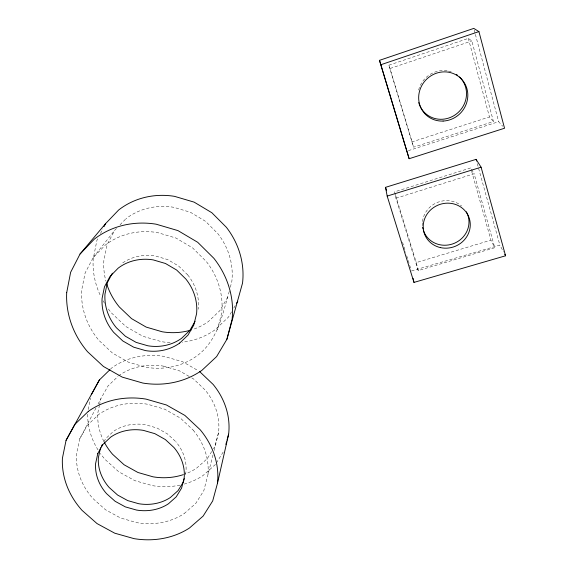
<?xml version="1.0" encoding="UTF-8"?>
<svg xmlns="http://www.w3.org/2000/svg" width="568" height="568" viewBox="0 0 568 568"><rect width="100%" height="100%" fill="white"/><g stroke="black" fill="none" stroke-linecap="round" stroke-linejoin="round"><path stroke-width="0.43" stroke-dasharray="2.84 2.13" d="M88.161 409.5L90.539 398.211M96.035 407.902L79.726 438.879L76.51 453.981A70.482 61.273 17.6 0 0 92.825 498.427L105.485 509.737L120.522 517.988L136.959 522.674A64.454 55.92 17.6 0 0 184.124 513.642M97.852 412.716L99.301 406.077M99.478 405.247L100.927 398.608L107.984 385.999L117.952 376.406M184.117 513.635L195.726 503.475L203.834 490.589L213.078 454.67M214.129 450.445L218.538 432.709A64.688 57.148 18.4 0 0 205.268 390.138L193.539 378.941L189.783 376.783M217.317 330.029L221.662 313.188A75.331 69.147 25.9 0 0 206.283 261.486L192.637 247.939L176.03 238.07L157.655 232.61A69.154 63.609 26.1 0 0 105.463 244.943L93.223 257.517L85.129 272.959L81.671 290.163A75.402 69.395 25.4 0 0 98.946 340.381L112.407 353.019L128.396 362.171L145.877 367.269A68.934 63.318 25.2 0 0 196.173 356.427C217.579 341.354 222.344 314.871 229.28 291.349M185.296 474.514L185.928 472.036A46.938 40.733 18 0 0 175.881 441.755M230.338 287.245L231.829 281.501A68.842 64.007 27.2 0 0 217.963 233.796L205.559 221.343L190.443 212.276L173.694 207.284A63.19 58.859 27.5 0 0 125.947 218.723M218.538 432.709L214.803 446.555L213.476 448.692M97.703 238.844L96.915 240.37L93.188 258.951A80.4 74.962 26.7 0 0 100.841 296.503M100.458 233.519L102.822 228.961M98.072 404.033L100.927 398.608M116.454 228.499L114.672 230.331L107.153 244.602L103.852 260.499A68.898 64.219 26.7 0 0 105.911 281.16M79.726 438.879L87.28 425.382L98.725 414.477A64.624 56.175 18 0 1 147.552 404.231L164.763 409.223L180.347 418.076L193.191 430.125M103.944 441.719L105.634 438.737L113.259 431.531A43.054 37.41 18 0 1 145.585 424.757L156.981 428.016L167.326 433.824L175.888 441.748M227.789 297.099L219.752 310.753L208.321 321.594A63.005 58.618 26.5 0 1 194.277 328.964M231.552 311.839L228.428 317.136L215.109 329.76A73.492 68.373 26.4 0 1 182.2 342.213M233.782 308.048L235.571 305.023M211.708 451.532L207.292 458.646L196.556 468.202A59.221 52.32 18 0 1 184.983 474.06M216.415 462.941L223.799 451.084M93.223 257.517L114.672 230.331M120.011 224.836L125.954 218.73M110.476 369.157L111.711 367.957A69.282 61.33 18.5 0 1 164.202 356.427L182.69 361.773L197.884 370.485M215.492 464.425L202.996 475.551A69.083 61.032 18 0 1 184.309 484.057M388.91 65.192L468.323 38.404L471.838 40.953L493.45 121.531L413.603 147.183L388.91 65.192L413.603 147.183M390.237 68.43L471.838 40.953M411.708 142L489.46 116.944L493.45 121.531M408.378 150.648L498.647 121.68L502.779 126.273M395.96 198.239L474.138 173.758L494.785 247.705L418.218 270.595L395.96 198.239L394.895 193.454M418.218 270.595L416.294 262.586L490.922 240.157L494.785 247.705M411.459 270.993L499.875 245.106L503.539 251.972M163.492 366.133L179.268 370.741L189.03 376.35M187.752 274.94L178.643 266.037L167.624 259.569L155.476 256.012A46.072 42.359 26 0 0 120.927 264.156M471.561 169.385L474.138 173.758M402.556 242.266L405.694 252.405M406.745 255.785L410.671 268.458M395.321 194.391L394.547 191.863L470.709 167.922L471.419 170.471M395.576 195.229L416.294 262.586M471.66 171.323L490.922 240.157M477.283 163.605L499.875 245.106M468.323 38.404L489.46 116.944M474.237 30.111L475.153 33.533M475.38 34.392L498.647 121.68M180.035 485.107A69.083 61.032 18 0 1 152.416 485.647L134.829 480.656L118.747 471.774L105.201 459.562A75.558 66.903 18 0 1 100.401 453.477M98.016 449.906A75.558 66.903 18 0 1 87.742 412.077M118.57 375.803A59.37 52.547 18.4 0 1 163.492 366.14M103.923 441.492A64.752 57.318 18 0 1 97.845 412.716M193.184 430.132A70.404 61.081 18 0 1 207.838 475.792M170.123 342.589A73.492 68.373 26.4 0 1 161.468 341.666L142.852 336.277L125.84 326.522L111.52 312.989A80.4 74.962 26.7 0 1 107.359 307.544M104.526 303.227A80.4 74.962 26.7 0 1 102.801 300.266M187.752 274.94A50.218 46.114 25.8 0 1 198.324 309.219M418.63 90.021A24.949 23.735 -46.1 0 1 447.698 70.943M448.471 71.099A24.949 23.735 -46.1 0 1 452.98 72.569M422.457 225.688A23.501 22.116 -22.1 0 1 422.429 222.379M422.507 221.541A23.501 22.116 -22.1 0 1 437.545 202.364A23.501 22.116 -22.1 0 1 461.621 206.006"/><path stroke-width="0.85" d="M66.704 292.676L70.617 272.342L80.038 254.024L105.577 223.636L118.677 209.975A73.748 68.707 27.6 0 1 174.49 196.343L194.114 202.13L211.836 212.723L226.369 227.292A80.322 74.678 27.3 0 1 242.543 283.049L226.916 339.266L216.628 356.576L201.981 370.279A81.394 74.621 25 0 1 142.859 383.059L122.29 377.138L103.44 366.474L87.507 351.691A89.069 81.863 25.3 0 1 66.697 292.676M88.267 411.431L74.848 424.388L66.058 440.363L62.423 458.184A83.198 72.164 17.5 0 0 82.04 510.362L97.014 523.568L114.736 533.189L134.055 538.641A76.048 65.803 17.5 0 0 189.478 528.006L203.138 516.078L212.695 500.94L217.416 483.538L228.627 434.193A75.473 66.676 18.5 0 0 213.142 384.444L199.404 371.358M100.564 447.683L98.363 457.723A46.974 40.818 17.7 0 0 109.148 487.465L117.633 495.062L127.729 500.6L138.777 503.738A42.976 37.296 17.7 0 0 170.372 497.504L178.068 490.624L183.386 481.948L184.231 478.646M226.916 339.266L232.071 319.422A88.977 81.515 25.8 0 0 213.895 258.326L197.699 242.295L177.976 230.615L156.164 224.197A81.707 75.026 26.1 0 0 94.402 239.064L80.038 254.024M225.872 444.396L226.561 441.847M227.022 440.143L228.627 434.193M104.001 226.675L105.577 223.636M112.386 273.187L107.338 282.686L104.966 294.125A50.247 46.221 25.5 0 0 116.376 327.736L125.393 336.235L136.128 342.383L147.886 345.791A45.972 42.231 25.4 0 0 181.59 338.315L189.833 330.413L195.108 321.261M91.27 394.739L99.4 379.956L109.865 369.761M66.058 440.363L99.4 379.956M101.409 446.192L102.254 444.701M236.458 303.504L237.8 301.232M179.673 343.072L188.008 335.092L193.787 325.081L196.585 313.685A50.836 46.59 25.7 0 0 185.864 279.037L176.641 270.034L165.48 263.495L153.175 259.888A46.633 42.799 25.8 0 0 118.215 268.11L109.972 276.502L104.477 286.84L102.091 298.399A50.864 46.704 25.3 0 0 113.671 332.365L122.802 340.963L133.679 347.176L145.578 350.619A46.533 42.671 25.2 0 0 179.68 343.072M379.495 60.343L473.783 28.4L478.923 31.595L504.547 128.24L409.137 158.72L379.495 60.343L409.137 158.72M380.993 64.688L478.923 31.595M385.523 187.341L476.105 159.359L481.103 167.219L505.577 255.785L413.973 282.41L387.177 196.081L385.523 187.341L386.574 190.72M387.177 196.081L481.103 167.219M504.76 254.258L505.577 255.785M476.105 159.359L476.573 161.056M413.071 278.334L413.973 282.41M217.43 483.538A83.091 71.895 18 0 0 200.114 429.671L184.898 415.428L166.41 404.97L145.99 399.098A76.29 66.158 18 0 0 88.26 411.424M104.306 442.238A64.752 57.318 18 0 0 112.535 454.244L124.129 464.801L137.939 472.484L153.055 476.829A59.221 52.32 18 0 0 183.336 474.635M191.089 330.022A63.005 58.618 26.5 0 1 162.171 331.776L146.168 327.09L131.563 318.641L119.308 306.947A68.898 64.219 26.7 0 1 106.649 283.702M459.455 76.921A24.949 23.735 -46.1 0 1 454.393 115.375A24.949 23.735 -46.1 0 1 418.737 102.588M456.402 74.465A24.949 23.735 -46.1 0 1 457.68 75.388M466.363 211.793A23.501 22.116 -22.1 0 1 454.606 243.168A23.501 22.116 -22.1 0 1 423.458 230.53M422.997 228.961A23.501 22.116 -22.1 0 1 422.663 227.342M97.802 453.477L95.594 463.609A47.513 41.18 17.6 0 0 106.528 493.627L115.119 501.295L125.329 506.883L136.505 510.05A43.473 37.623 17.6 0 0 168.447 503.78L176.222 496.844L181.597 488.089L184.16 478.1A47.478 41.095 17.9 0 0 173.978 447.527L165.309 439.525L154.844 433.654L143.321 430.352A43.551 37.744 17.9 0 0 110.625 437.175L102.922 444.453L97.802 453.477M443.097 121.062A25.205 23.97 -45.7 0 0 464.603 83.24A25.205 23.97 -45.7 0 0 422.031 85.122A25.205 23.97 -45.7 0 0 443.097 121.062M440.456 247.605A23.728 22.315 -21.8 0 0 469.523 219.099A23.728 22.315 -21.8 0 0 430.225 210.309A23.728 22.315 -21.8 0 0 440.456 247.605"/></g></svg>
